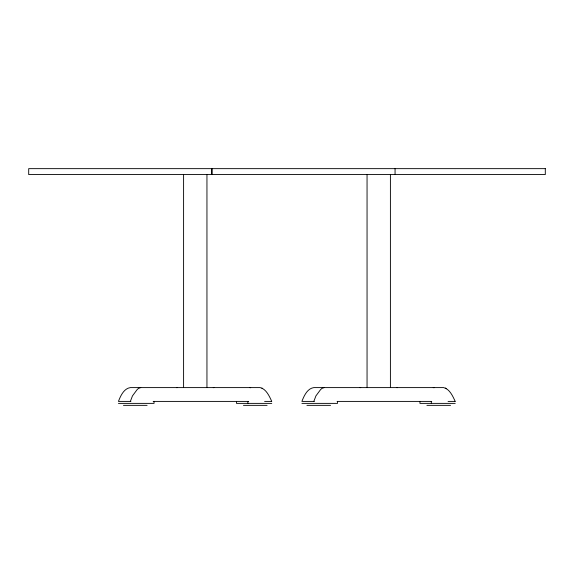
<?xml version="1.0" encoding="UTF-8"?>
<svg xmlns="http://www.w3.org/2000/svg" width="574" height="574" viewBox="0 0 574 574"><rect width="100%" height="100%" fill="white"/><g stroke="black" fill="none" stroke-linecap="round" stroke-linejoin="round"><path stroke-width="0.86" d="M130.37 401.405L132.458 395.909L137.078 389.681L138.506 388.354L140.766 387.601M313.827 401.405L315.915 395.909L320.529 389.681L321.964 388.354L324.224 387.601M176.663 387.68L177.287 387.601M360.113 387.68L360.737 387.601M130.901 401.405L118.445 401.405C120.518 396.003 123.812 388.512 130.37 387.601L260.18 387.601C266.286 389.079 269.364 396.254 271.753 401.405M153.165 401.405L248.686 401.405M264.614 401.405L271.624 401.405M314.358 401.405L301.902 401.405C303.976 396.003 307.262 388.512 313.82 387.601L443.63 387.601C449.736 389.079 452.814 396.254 455.204 401.405M337.082 401.405L431.727 401.405M448.064 401.405L455.074 401.405M118.445 403.379L154.054 403.379L154.054 401.405M271.753 403.379L236.488 403.379L236.488 401.405M301.902 403.379L337.512 403.379L337.512 401.405M455.204 403.379L419.946 403.379L419.946 401.405M123.446 405.352L147.109 405.352M243.441 405.352L267.097 405.352M306.903 405.352L330.559 405.352M426.891 405.352L450.554 405.352M433.234 387.601L434.131 387.73M396.713 387.601L397.337 387.68M249.776 387.601L250.673 387.73M213.263 387.601L213.887 387.68M445.338 388.067L446.134 388.519M261.88 388.067L262.684 388.519M431.318 401.405L431.318 403.379M395.063 168.648L395.063 174.568M390.406 174.568L390.406 387.601M367.051 174.568L367.051 387.601M247.868 401.405L247.868 403.379M212.158 168.648L212.158 174.568M211.605 168.648L211.605 174.568M206.949 174.568L206.949 387.601M183.594 174.568L183.594 387.601M545.3 168.648L28.7 168.648L28.7 174.568L545.3 174.568L545.3 168.648"/></g></svg>
